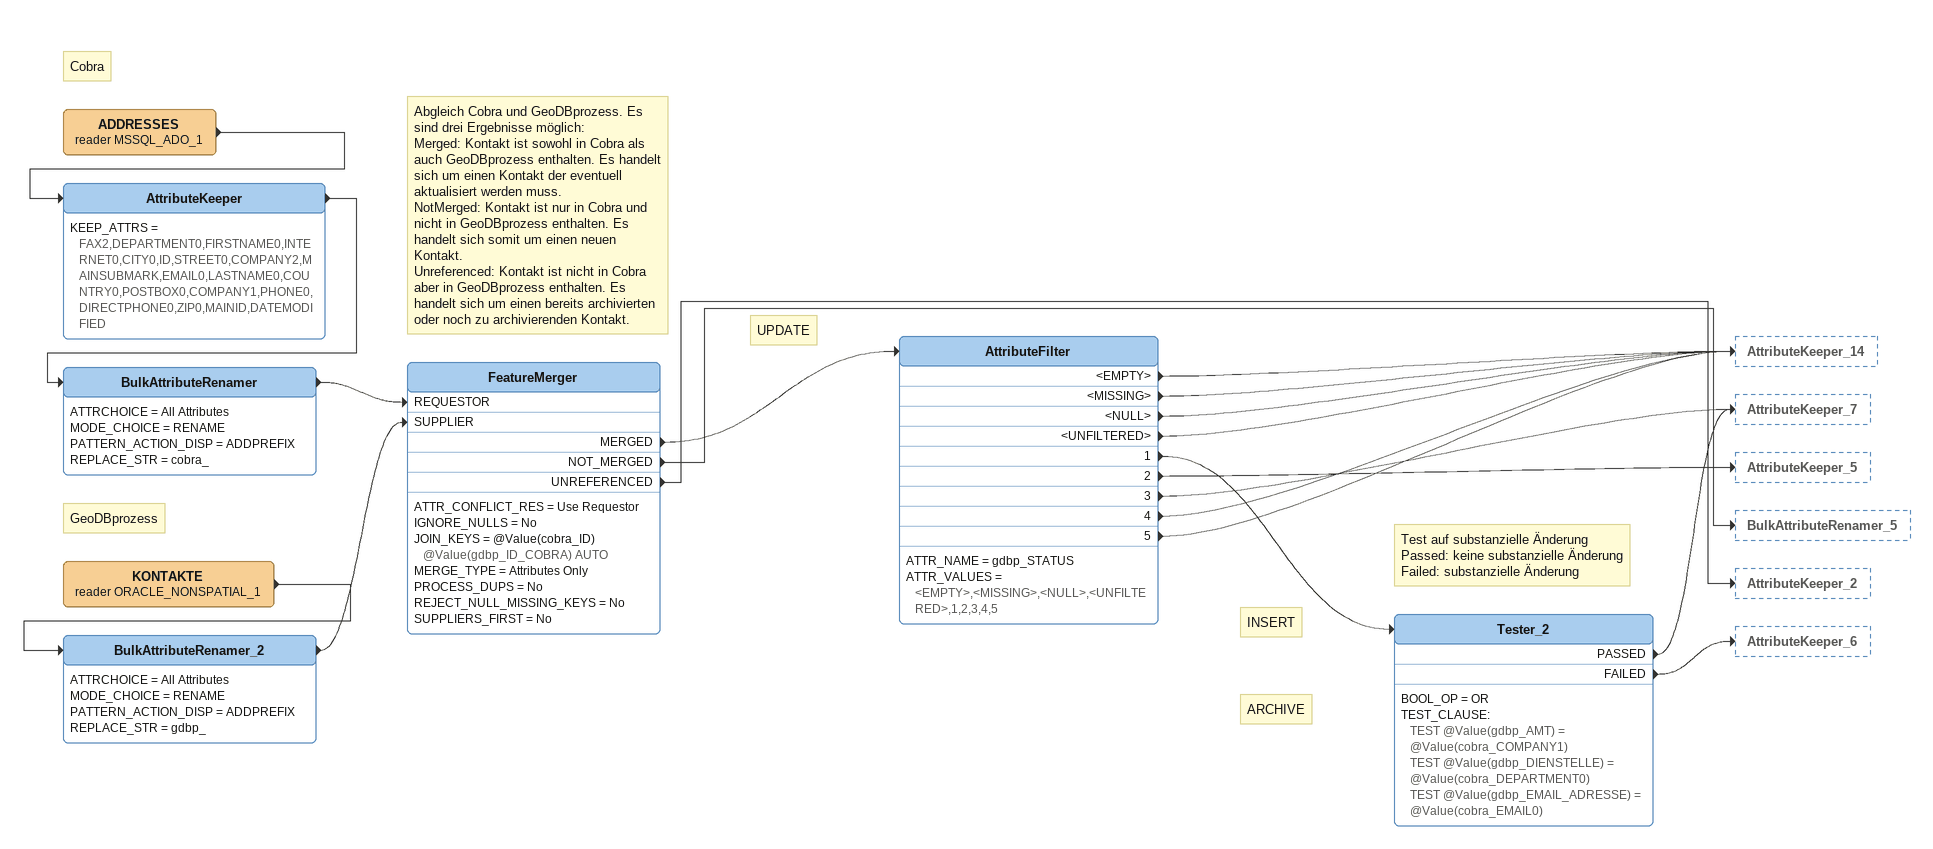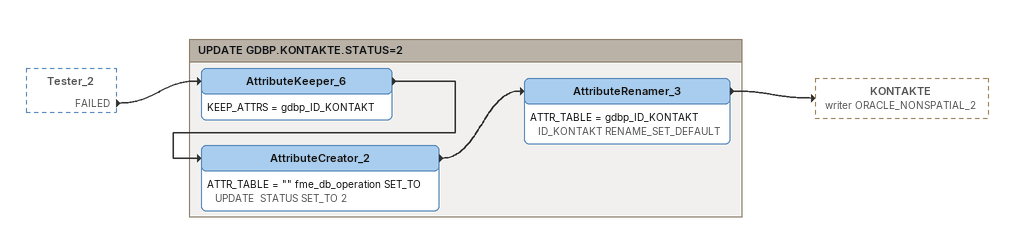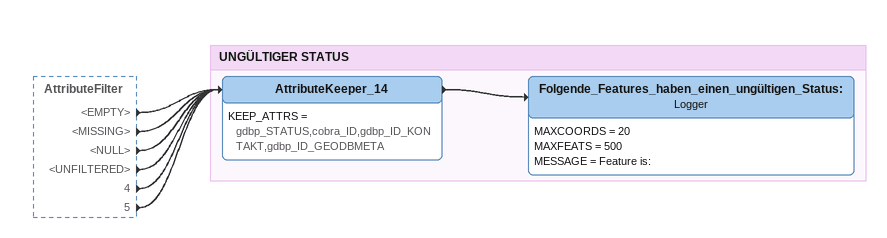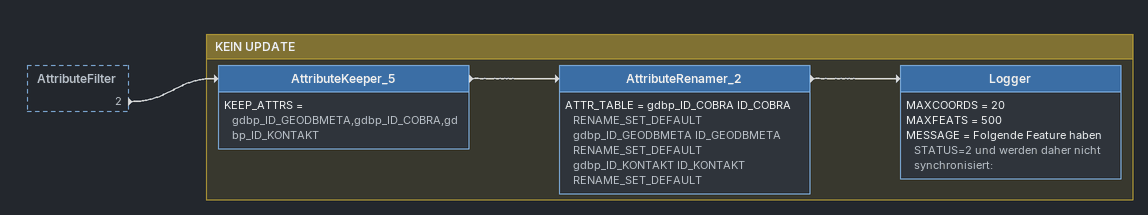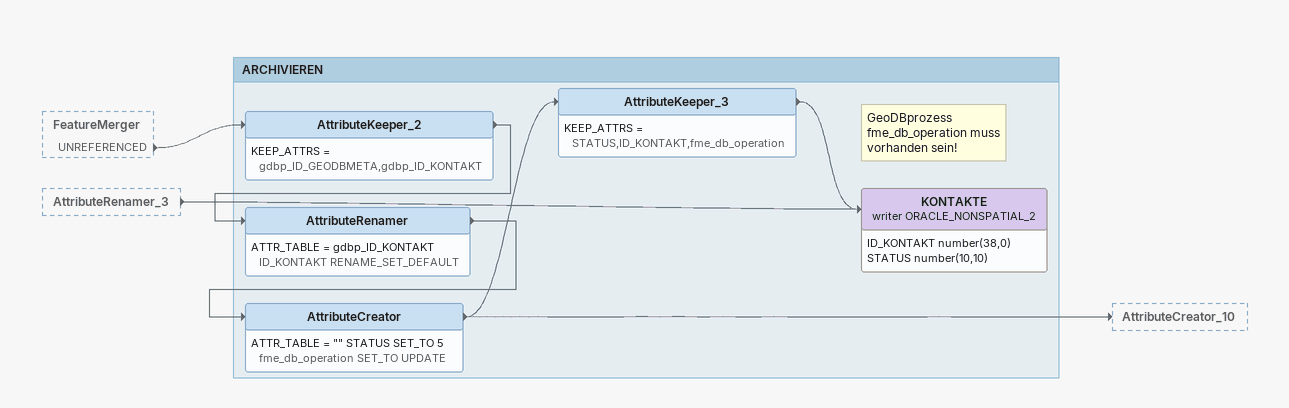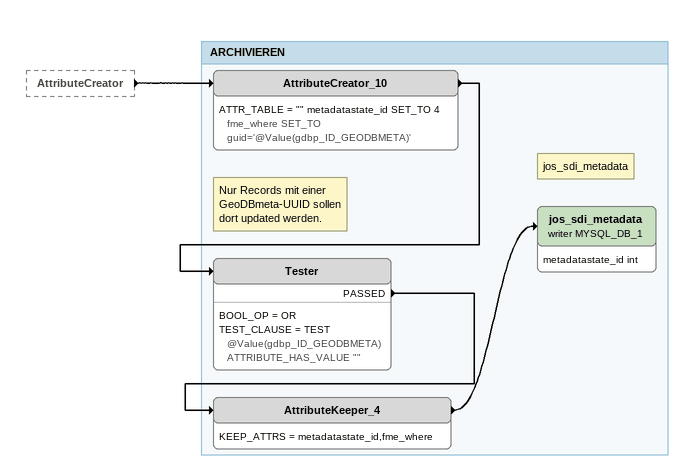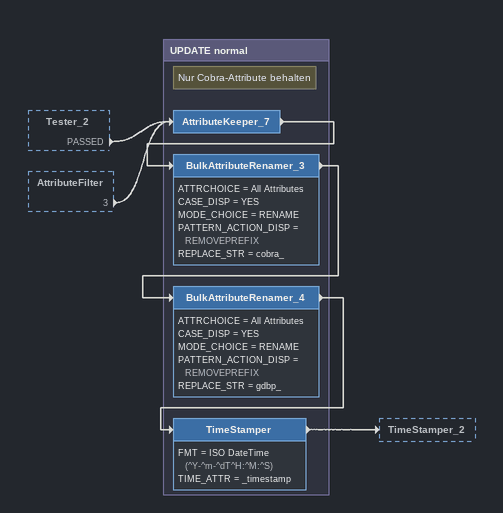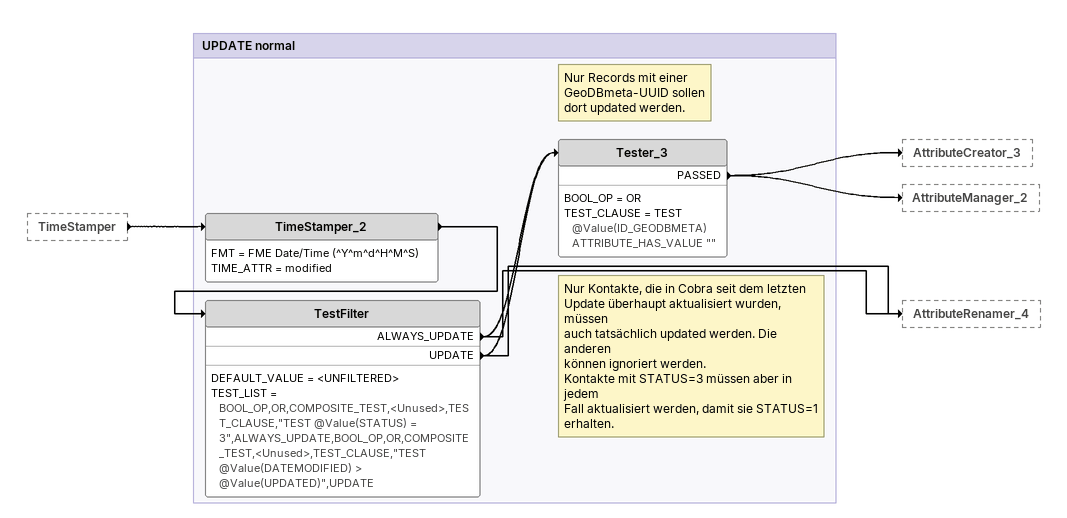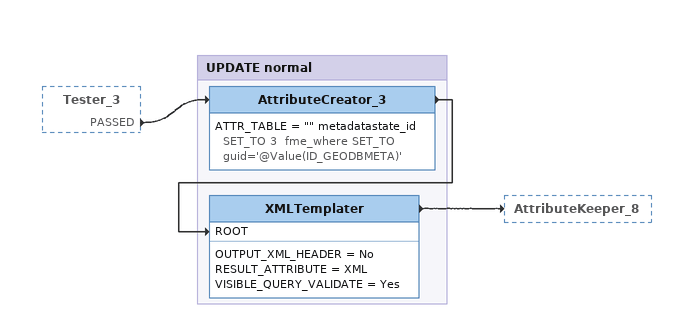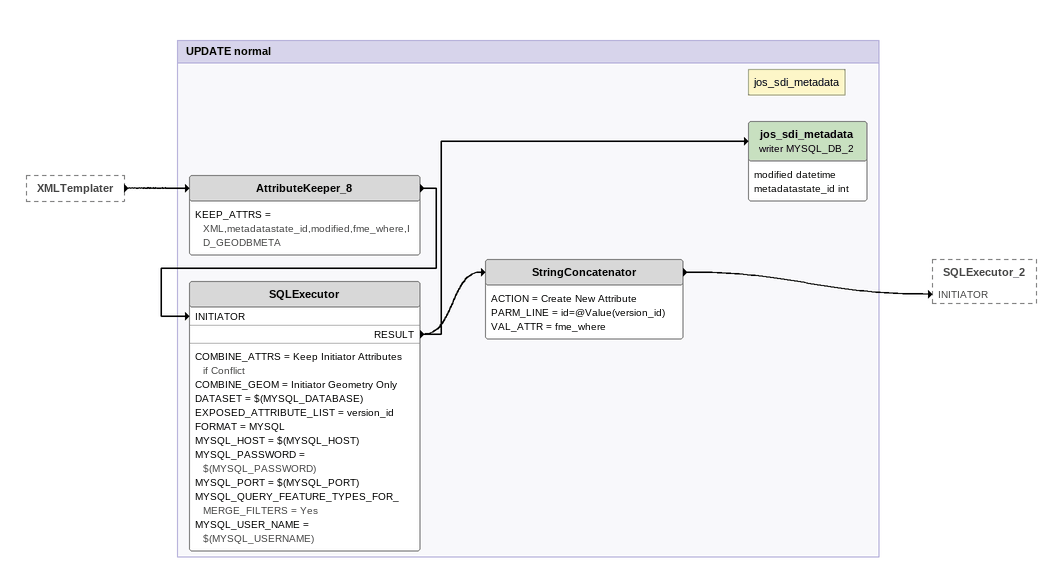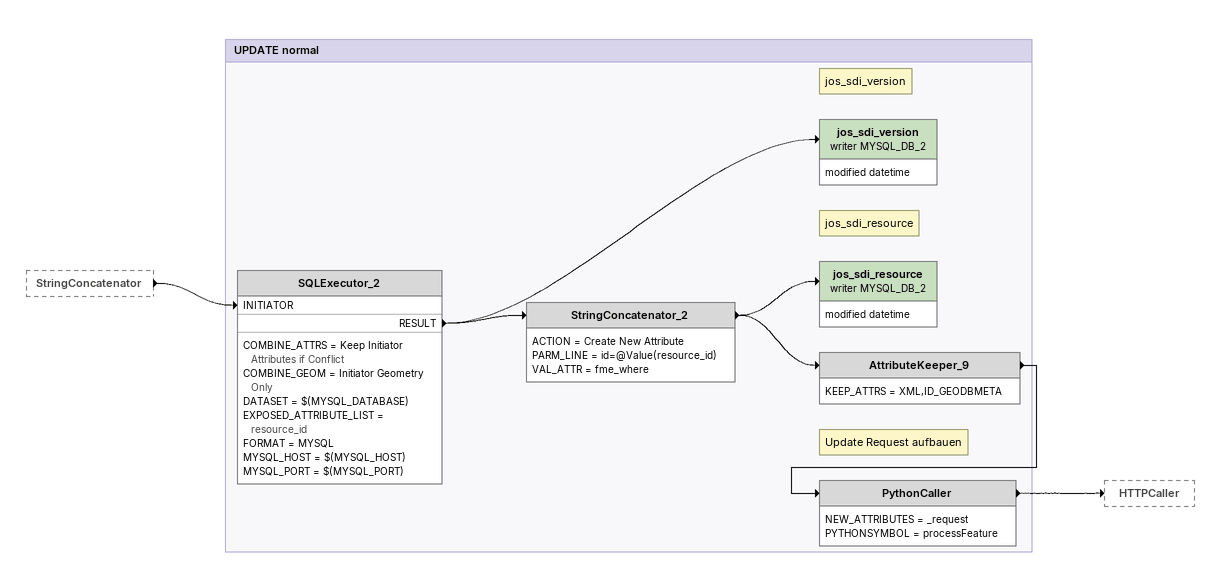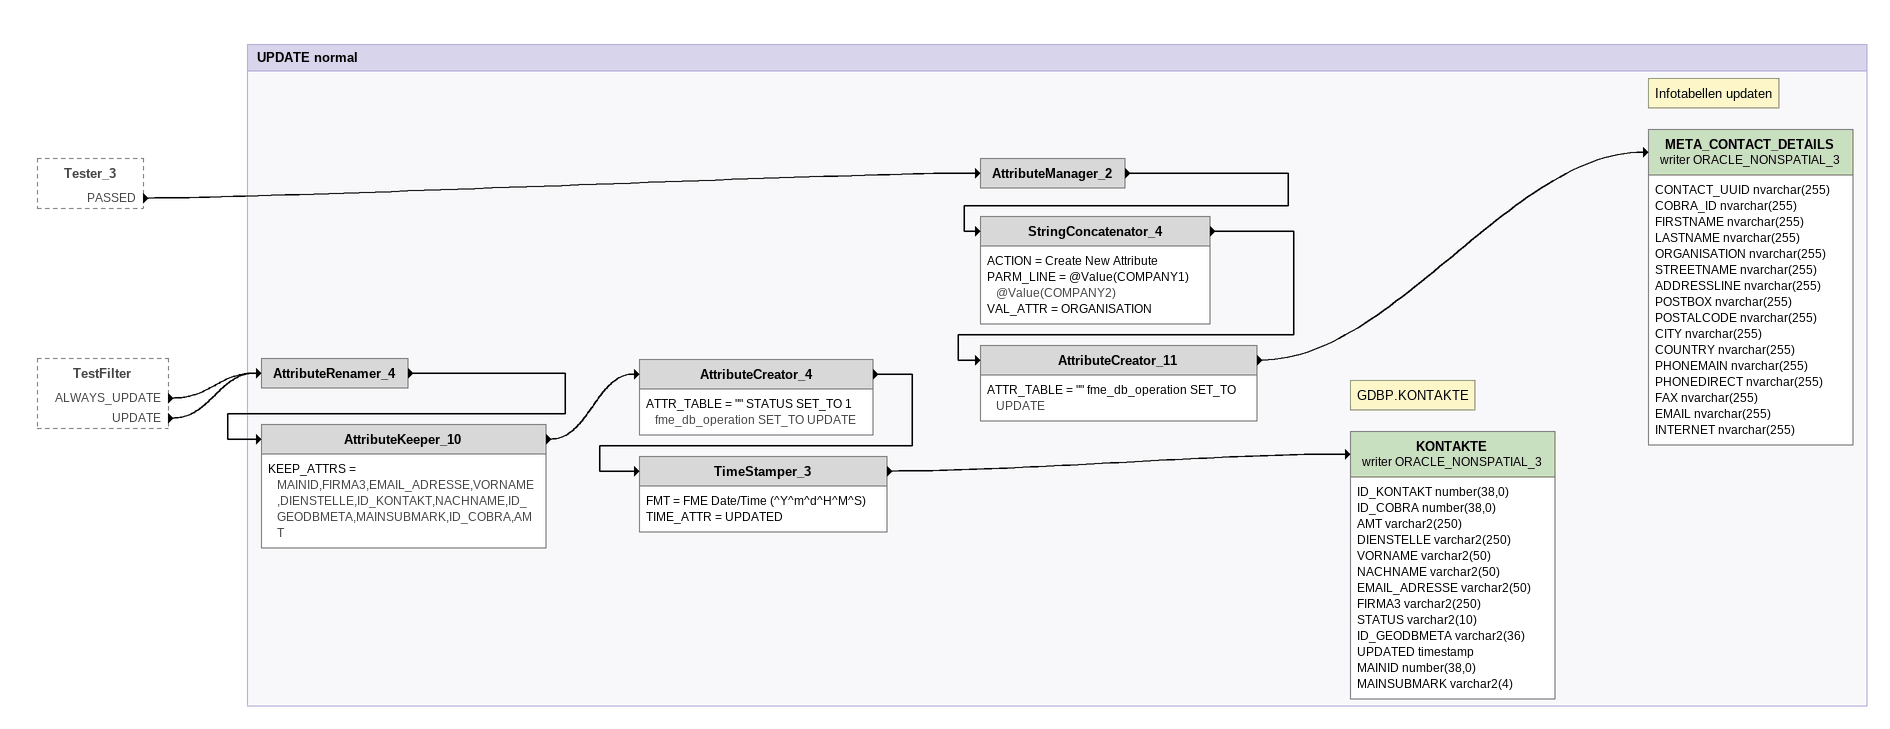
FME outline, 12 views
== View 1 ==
Note: Cobra
ADDRESSES (reader MSSQL_ADO_1)
    -> AttributeKeeper
AttributeKeeper
    KEEP_ATTRS = FAX2,DEPARTMENT0,FIRSTNAME0,INTERNET0,CITY0,ID,STREET0,COMPANY2,MAINSUBMARK,EMAIL0,LASTNAME0,COUNTRY0,POSTBOX0,COMPANY1,PHONE0,DIRECTPHONE0,ZIP0,MAINID,DATEMODIFIED
    -> BulkAttributeRenamer
BulkAttributeRenamer
    ATTRCHOICE = All Attributes
    MODE_CHOICE = RENAME
    PATTERN_ACTION_DISP = ADDPREFIX
    REPLACE_STR = cobra_
    -> FeatureMerger [REQUESTOR]
Note: GeoDBprozess
KONTAKTE (reader ORACLE_NONSPATIAL_1)
    -> BulkAttributeRenamer_2
BulkAttributeRenamer_2
    ATTRCHOICE = All Attributes
    MODE_CHOICE = RENAME
    PATTERN_ACTION_DISP = ADDPREFIX
    REPLACE_STR = gdbp_
    -> FeatureMerger [SUPPLIER]
Note: Abgleich Cobra und GeoDBprozess. Es sind drei Ergebnisse möglich: / Merged: Kontakt ist sowohl in Cobra als auch GeoDBprozess enthalten. Es handelt sich um einen Kontakt der eventuell aktualisiert werden muss. / NotMerged: Kontakt ist nur in Cobra und nicht in GeoDBprozess enthalten. Es handelt sich somit um einen neuen Kontakt. / Unreferenced: Kontakt ist nicht in Cobra aber in GeoDBprozess enthalten. Es handelt sich um einen bereits archivierten oder noch zu archivierenden Kontakt.
FeatureMerger
    ATTR_CONFLICT_RES = Use Requestor
    IGNORE_NULLS = No
    JOIN_KEYS = @Value(cobra_ID) @Value(gdbp_ID_COBRA) AUTO
    MERGE_TYPE = Attributes Only
    PROCESS_DUPS = No
    REJECT_NULL_MISSING_KEYS = No
    SUPPLIERS_FIRST = No
    MERGED -> AttributeFilter
    NOT_MERGED -> BulkAttributeRenamer_5
    UNREFERENCED -> AttributeKeeper_2
Note: UPDATE
AttributeFilter
    ATTR_NAME = gdbp_STATUS
    ATTR_VALUES = <EMPTY>,<MISSING>,<NULL>,<UNFILTERED>,1,2,3,4,5
    <EMPTY> -> AttributeKeeper_14
    <MISSING> -> AttributeKeeper_14
    <NULL> -> AttributeKeeper_14
    <UNFILTERED> -> AttributeKeeper_14
    1 -> Tester_2
    2 -> AttributeKeeper_5
    3 -> AttributeKeeper_7
    4 -> AttributeKeeper_14
    5 -> AttributeKeeper_14
Note: INSERT
Note: ARCHIVE
Note: Test auf substanzielle Änderung / Passed: keine substanzielle Änderung / Failed: substanzielle Änderung
Tester_2
    BOOL_OP = OR
    TEST_CLAUSE:
      TEST @Value(gdbp_AMT) = @Value(cobra_COMPANY1)
      TEST @Value(gdbp_DIENSTELLE) = @Value(cobra_DEPARTMENT0)
      TEST @Value(gdbp_EMAIL_ADRESSE) = @Value(cobra_EMAIL0)
    PASSED -> AttributeKeeper_7
    FAILED -> AttributeKeeper_6

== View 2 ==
Tester_2 [outside]
    FAILED -> AttributeKeeper_6

Bookmark: UPDATE GDBP.KONTAKTE.STATUS=2
AttributeKeeper_6
    KEEP_ATTRS = gdbp_ID_KONTAKT
    -> AttributeCreator_2
AttributeCreator_2
    ATTR_TABLE = "" fme_db_operation SET_TO UPDATE  STATUS SET_TO 2
    -> AttributeRenamer_3
AttributeRenamer_3
    ATTR_TABLE = gdbp_ID_KONTAKT ID_KONTAKT RENAME_SET_DEFAULT
    -> KONTAKTE (writer ORACLE_NONSPATIAL_2)

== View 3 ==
AttributeFilter [outside]
    <EMPTY> -> AttributeKeeper_14
    <MISSING> -> AttributeKeeper_14
    <NULL> -> AttributeKeeper_14
    <UNFILTERED> -> AttributeKeeper_14
    4 -> AttributeKeeper_14
    5 -> AttributeKeeper_14

Bookmark: UNGÜLTIGER STATUS
AttributeKeeper_14
    KEEP_ATTRS = gdbp_STATUS,cobra_ID,gdbp_ID_KONTAKT,gdbp_ID_GEODBMETA
    -> Folgende_Features_haben_einen_ungültigen_Status:
Folgende_Features_haben_einen_ungültigen_Status:: Logger
    MAXCOORDS = 20
    MAXFEATS = 500
    MESSAGE = Feature is:

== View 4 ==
AttributeFilter [outside]
    2 -> AttributeKeeper_5

Bookmark: KEIN UPDATE
AttributeKeeper_5
    KEEP_ATTRS = gdbp_ID_GEODBMETA,gdbp_ID_COBRA,gdbp_ID_KONTAKT
    -> AttributeRenamer_2
AttributeRenamer_2
    ATTR_TABLE = gdbp_ID_COBRA ID_COBRA RENAME_SET_DEFAULT  gdbp_ID_GEODBMETA ID_GEODBMETA RENAME_SET_DEFAULT  gdbp_ID_KONTAKT ID_KONTAKT RENAME_SET_DEFAULT
    -> Logger
Logger
    MAXCOORDS = 20
    MAXFEATS = 500
    MESSAGE = Folgende Feature haben STATUS=2 und werden daher nicht synchronisiert:

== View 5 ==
FeatureMerger [outside]
    UNREFERENCED -> AttributeKeeper_2
AttributeRenamer_3 [outside]
    -> KONTAKTE (writer ORACLE_NONSPATIAL_2)

Bookmark: ARCHIVIEREN
AttributeKeeper_2
    KEEP_ATTRS = gdbp_ID_GEODBMETA,gdbp_ID_KONTAKT
    -> AttributeRenamer
AttributeRenamer
    ATTR_TABLE = gdbp_ID_KONTAKT ID_KONTAKT RENAME_SET_DEFAULT
    -> AttributeCreator
AttributeCreator
    ATTR_TABLE = "" STATUS SET_TO 5  fme_db_operation SET_TO UPDATE
    -> AttributeKeeper_3
    -> AttributeCreator_10
AttributeKeeper_3
    KEEP_ATTRS = STATUS,ID_KONTAKT,fme_db_operation
    -> KONTAKTE (writer ORACLE_NONSPATIAL_2)
Note: GeoDBprozess / fme_db_operation muss / vorhanden sein!
KONTAKTE (writer ORACLE_NONSPATIAL_2)
    attributes: ID_KONTAKT number(38,0), STATUS number(10,10)

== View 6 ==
AttributeCreator [outside]
    -> AttributeCreator_10

Bookmark: ARCHIVIEREN
AttributeCreator_10
    ATTR_TABLE = "" metadatastate_id SET_TO 4  fme_where SET_TO guid='@Value(gdbp_ID_GEODBMETA)'
    -> Tester
Note: Nur Records mit einer / GeoDBmeta-UUID sollen / dort updated werden.
Tester
    BOOL_OP = OR
    TEST_CLAUSE = TEST @Value(gdbp_ID_GEODBMETA) ATTRIBUTE_HAS_VALUE ""
    PASSED -> AttributeKeeper_4
AttributeKeeper_4
    KEEP_ATTRS = metadatastate_id,fme_where
    -> jos_sdi_metadata (writer MYSQL_DB_1)
Note: jos_sdi_metadata
jos_sdi_metadata (writer MYSQL_DB_1)
    attributes: metadatastate_id int

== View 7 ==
Tester_2 [outside]
    PASSED -> AttributeKeeper_7
AttributeFilter [outside]
    3 -> AttributeKeeper_7

Bookmark: UPDATE normal
Note: Nur Cobra-Attribute behalten
AttributeKeeper_7
    -> BulkAttributeRenamer_3
BulkAttributeRenamer_3
    ATTRCHOICE = All Attributes
    CASE_DISP = YES
    MODE_CHOICE = RENAME
    PATTERN_ACTION_DISP = REMOVEPREFIX
    REPLACE_STR = cobra_
    -> BulkAttributeRenamer_4
BulkAttributeRenamer_4
    ATTRCHOICE = All Attributes
    CASE_DISP = YES
    MODE_CHOICE = RENAME
    PATTERN_ACTION_DISP = REMOVEPREFIX
    REPLACE_STR = gdbp_
    -> TimeStamper
TimeStamper
    FMT = ISO DateTime (^Y-^m-^dT^H:^M:^S)
    TIME_ATTR = _timestamp
    -> TimeStamper_2

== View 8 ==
TimeStamper [outside]
    -> TimeStamper_2

Bookmark: UPDATE normal
TimeStamper_2
    FMT = FME Date/Time (^Y^m^d^H^M^S)
    TIME_ATTR = modified
    -> TestFilter
Note: Nur Kontakte, die in Cobra seit dem letzten / Update überhaupt aktualisiert wurden, müssen / auch tatsächlich updated werden. Die anderen / können ignoriert werden. / Kontakte mit STATUS=3 müssen aber in jedem / Fall aktualisiert werden, damit sie STATUS=1 / erhalten.
TestFilter
    DEFAULT_VALUE = <UNFILTERED>
    TEST_LIST = BOOL_OP,OR,COMPOSITE_TEST,<Unused>,TEST_CLAUSE,"TEST @Value(STATUS) = 3",ALWAYS_UPDATE,BOOL_OP,OR,COMPOSITE_TEST,<Unused>,TEST_CLAUSE,"TEST @Value(DATEMODIFIED) > @Value(UPDATED)",UPDATE
    ALWAYS_UPDATE -> Tester_3
    ALWAYS_UPDATE -> AttributeRenamer_4
    UPDATE -> Tester_3
    UPDATE -> AttributeRenamer_4
Note: Nur Records mit einer / GeoDBmeta-UUID sollen / dort updated werden.
Tester_3
    BOOL_OP = OR
    TEST_CLAUSE = TEST @Value(ID_GEODBMETA) ATTRIBUTE_HAS_VALUE ""
    PASSED -> AttributeCreator_3
    PASSED -> AttributeManager_2

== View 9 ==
Tester_3 [outside]
    PASSED -> AttributeCreator_3

Bookmark: UPDATE normal
AttributeCreator_3
    ATTR_TABLE = "" metadatastate_id SET_TO 3  fme_where SET_TO guid='@Value(ID_GEODBMETA)'
    -> XMLTemplater [ROOT]
XMLTemplater
    OUTPUT_XML_HEADER = No
    RESULT_ATTRIBUTE = XML
    VISIBLE_QUERY_VALIDATE = Yes
    -> AttributeKeeper_8

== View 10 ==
XMLTemplater [outside]
    -> AttributeKeeper_8

Bookmark: UPDATE normal
AttributeKeeper_8
    KEEP_ATTRS = XML,metadatastate_id,modified,fme_where,ID_GEODBMETA
    -> SQLExecutor [INITIATOR]
SQLExecutor
    COMBINE_ATTRS = Keep Initiator Attributes if Conflict
    COMBINE_GEOM = Initiator Geometry Only
    DATASET = $(MYSQL_DATABASE)
    EXPOSED_ATTRIBUTE_LIST = version_id
    FORMAT = MYSQL
    MYSQL_HOST = $(MYSQL_HOST)
    MYSQL_PASSWORD = $(MYSQL_PASSWORD)
    MYSQL_PORT = $(MYSQL_PORT)
    MYSQL_QUERY_FEATURE_TYPES_FOR_MERGE_FILTERS = Yes
    MYSQL_USER_NAME = $(MYSQL_USERNAME)
    RESULT -> StringConcatenator
    RESULT -> jos_sdi_metadata (writer MYSQL_DB_2)
Note: jos_sdi_metadata
jos_sdi_metadata (writer MYSQL_DB_2)
    attributes: modified datetime, metadatastate_id int
StringConcatenator
    ACTION = Create New Attribute
    PARM_LINE = id=@Value(version_id)
    VAL_ATTR = fme_where
    -> SQLExecutor_2 [INITIATOR]

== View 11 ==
StringConcatenator [outside]
    -> SQLExecutor_2 [INITIATOR]

Bookmark: UPDATE normal
SQLExecutor_2
    COMBINE_ATTRS = Keep Initiator Attributes if Conflict
    COMBINE_GEOM = Initiator Geometry Only
    DATASET = $(MYSQL_DATABASE)
    EXPOSED_ATTRIBUTE_LIST = resource_id
    FORMAT = MYSQL
    MYSQL_HOST = $(MYSQL_HOST)
    MYSQL_PORT = $(MYSQL_PORT)
    RESULT -> StringConcatenator_2
    RESULT -> jos_sdi_version (writer MYSQL_DB_2)
Note: jos_sdi_version
jos_sdi_version (writer MYSQL_DB_2)
    attributes: modified datetime
StringConcatenator_2
    ACTION = Create New Attribute
    PARM_LINE = id=@Value(resource_id)
    VAL_ATTR = fme_where
    -> jos_sdi_resource (writer MYSQL_DB_2)
    -> AttributeKeeper_9
Note: jos_sdi_resource
jos_sdi_resource (writer MYSQL_DB_2)
    attributes: modified datetime
AttributeKeeper_9
    KEEP_ATTRS = XML,ID_GEODBMETA
    -> PythonCaller
Note: Update Request aufbauen
PythonCaller
    NEW_ATTRIBUTES = _request
    PYTHONSYMBOL = processFeature
    -> HTTPCaller

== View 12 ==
Tester_3 [outside]
    PASSED -> AttributeManager_2
TestFilter [outside]
    ALWAYS_UPDATE -> AttributeRenamer_4
    UPDATE -> AttributeRenamer_4

Bookmark: UPDATE normal
AttributeManager_2
    -> StringConcatenator_4
StringConcatenator_4
    ACTION = Create New Attribute
    PARM_LINE = @Value(COMPANY1) @Value(COMPANY2)
    VAL_ATTR = ORGANISATION
    -> AttributeCreator_11
AttributeCreator_11
    ATTR_TABLE = "" fme_db_operation SET_TO UPDATE
    -> META_CONTACT_DETAILS (writer ORACLE_NONSPATIAL_3)
Note: Infotabellen updaten
META_CONTACT_DETAILS (writer ORACLE_NONSPATIAL_3)
    attributes: CONTACT_UUID nvarchar(255), COBRA_ID nvarchar(255), FIRSTNAME nvarchar(255), LASTNAME nvarchar(255), ORGANISATION nvarchar(255), STREETNAME nvarchar(255), ADDRESSLINE nvarchar(255), POSTBOX nvarchar(255), POSTALCODE nvarchar(255), CITY nvarchar(255), COUNTRY nvarchar(255), PHONEMAIN nvarchar(255), PHONEDIRECT nvarchar(255), FAX nvarchar(255), EMAIL nvarchar(255), INTERNET nvarchar(255)
AttributeRenamer_4
    -> AttributeKeeper_10
AttributeKeeper_10
    KEEP_ATTRS = MAINID,FIRMA3,EMAIL_ADRESSE,VORNAME,DIENSTELLE,ID_KONTAKT,NACHNAME,ID_GEODBMETA,MAINSUBMARK,ID_COBRA,AMT
    -> AttributeCreator_4
AttributeCreator_4
    ATTR_TABLE = "" STATUS SET_TO 1  fme_db_operation SET_TO UPDATE
    -> TimeStamper_3
TimeStamper_3
    FMT = FME Date/Time (^Y^m^d^H^M^S)
    TIME_ATTR = UPDATED
    -> KONTAKTE (writer ORACLE_NONSPATIAL_3)
Note: GDBP.KONTAKTE
KONTAKTE (writer ORACLE_NONSPATIAL_3)
    attributes: ID_KONTAKT number(38,0), ID_COBRA number(38,0), AMT varchar2(250), DIENSTELLE varchar2(250), VORNAME varchar2(50), NACHNAME varchar2(50), EMAIL_ADRESSE varchar2(50), FIRMA3 varchar2(250), STATUS varchar2(10), ID_GEODBMETA varchar2(36), UPDATED timestamp, MAINID number(38,0), MAINSUBMARK varchar2(4)
